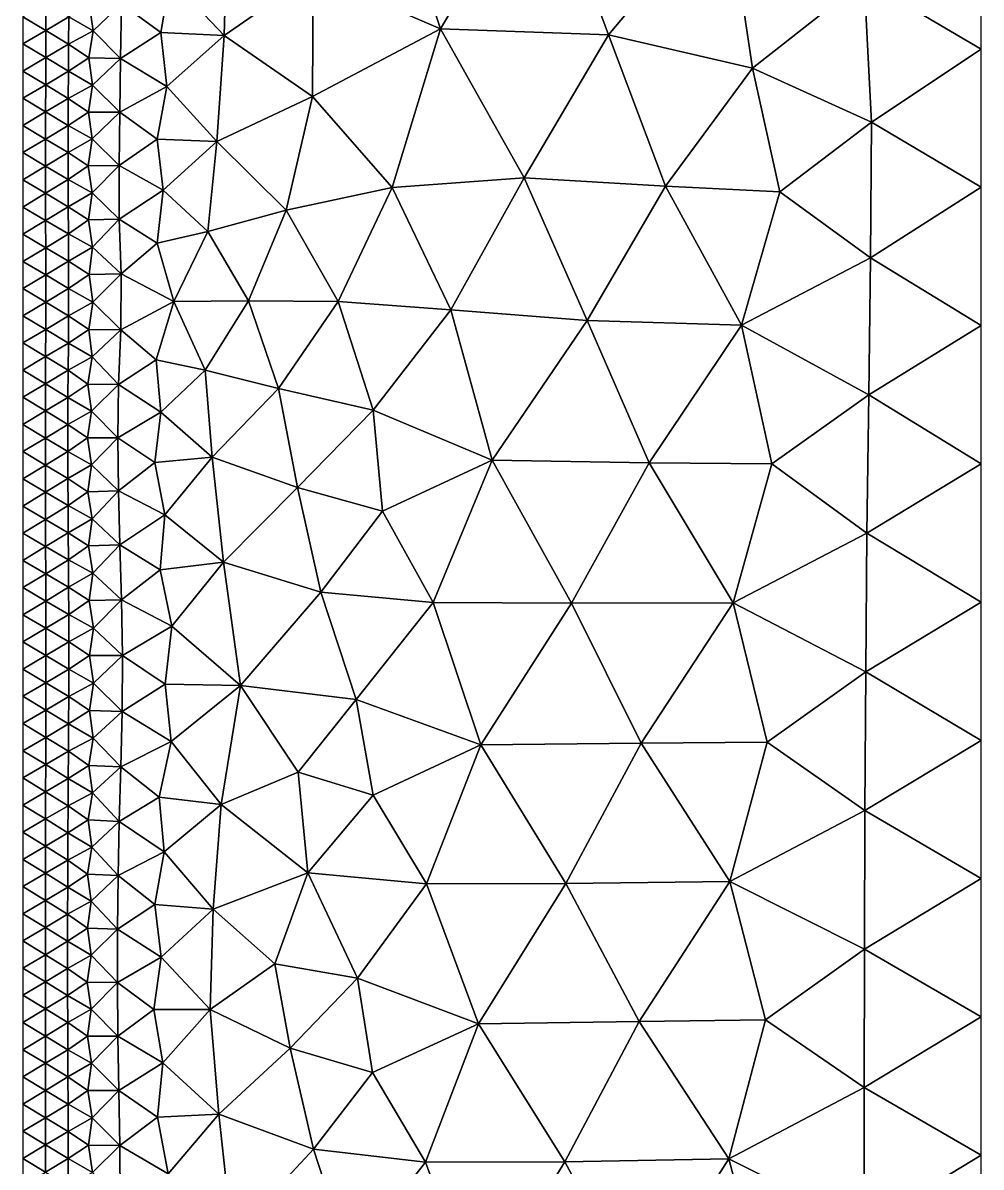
# Model space of a CAD drawing. Header units: metres. Extents: x 2 to 72, y -280 to 0.
# Drawn here: x 2 to 72.5, y -148.6 to -64.5 of the extents above; entities that cross this region are included whole.
import ezdxf

# ---------------------------------------------------------------- set-up
doc = ezdxf.new("R2010")
doc.units = ezdxf.units.M

msp = doc.modelspace()

# ---------------------------------------------------------------- linework, layer by layer
at = {"layer": 'layer', "color": 0}
for points in [[(40.2294, -52.1927), (28.9564, -53.5696), (32.731, -64.8887)], [(45.0814, -65.3394), (40.2294, -52.1927), (32.731, -64.8887)], [(45.0814, -65.3394), (53.7691, -54.9909), (40.2294, -52.1927)], [(32.731, -64.8887), (28.9564, -53.5696), (23.3595, -60.8386)], [(55.6725, -67.7712), (53.7691, -54.9909), (45.0814, -65.3394)], [(55.6725, -67.7712), (63.8857, -61.303), (53.7691, -54.9909)], [(72.5, -66.3772), (72.5, -56.2047), (63.8857, -61.303)], [(17.0137, -58.202), (12.8481, -61.1936), (16.8048, -65.3701)], [(23.3595, -60.8386), (17.0137, -58.202), (16.8048, -65.3701)], [(12.8481, -61.1936), (9.25778, -63.0596), (12.1454, -65.1663)], [(12.8481, -61.1936), (12.1454, -65.1663), (16.8048, -65.3701)], [(23.3157, -69.8574), (23.3595, -60.8386), (16.8048, -65.3701)], [(32.731, -64.8887), (23.3595, -60.8386), (23.3157, -69.8574)], [(64.4306, -71.7649), (63.8857, -61.303), (55.6725, -67.7712)], [(64.4306, -71.7649), (72.5, -66.3772), (63.8857, -61.303)], [(3.69078, -63.0047), (2, -64), (3.68673, -65.0069)], [(3.69078, -63.0047), (3.68673, -65.0069), (5.37042, -64.0145)], [(6.88644, -63.0223), (5.37042, -64.0145), (7.16396, -65.0337)], [(6.88644, -63.0223), (7.16396, -65.0337), (9.25778, -63.0596)], [(9.25778, -63.0596), (7.16396, -65.0337), (9.19031, -67.0665)], [(9.25778, -63.0596), (9.19031, -67.0665), (12.1454, -65.1663)], [(2, -64), (2, -66), (3.68673, -65.0069)], [(5.37042, -64.0145), (3.68673, -65.0069), (5.36086, -66.0165)], [(5.37042, -64.0145), (5.36086, -66.0165), (7.16396, -65.0337)], [(3.68673, -65.0069), (2, -66), (3.68221, -67.0066)], [(3.68673, -65.0069), (3.68221, -67.0066), (5.36086, -66.0165)], [(7.16396, -65.0337), (5.36086, -66.0165), (6.85314, -67.0292)], [(7.16396, -65.0337), (6.85314, -67.0292), (9.19031, -67.0665)], [(12.1454, -65.1663), (9.19031, -67.0665), (12.5793, -69.1348)], [(12.1454, -65.1663), (12.5793, -69.1348), (16.8048, -65.3701)], [(16.8048, -65.3701), (12.5793, -69.1348), (16.2814, -73.1686)], [(16.8048, -65.3701), (16.2814, -73.1686), (23.3157, -69.8574)], [(29.1695, -76.5682), (32.731, -64.8887), (23.3157, -69.8574)], [(38.8717, -75.8568), (32.731, -64.8887), (29.1695, -76.5682)], [(38.8717, -75.8568), (45.0814, -65.3394), (32.731, -64.8887)], [(49.2684, -76.4637), (45.0814, -65.3394), (38.8717, -75.8568)], [(49.2684, -76.4637), (55.6725, -67.7712), (45.0814, -65.3394)], [(2, -66), (2, -68), (3.68221, -67.0066)], [(5.36086, -66.0165), (3.68221, -67.0066), (5.35082, -68.0137)], [(5.36086, -66.0165), (5.35082, -68.0137), (6.85314, -67.0292)], [(72.5, -76.5497), (72.5, -66.3772), (64.4306, -71.7649)], [(3.68221, -67.0066), (2, -68), (3.67797, -69.0045)], [(3.68221, -67.0066), (3.67797, -69.0045), (5.35082, -68.0137)], [(6.85314, -67.0292), (5.35082, -68.0137), (7.12628, -69.024)], [(6.85314, -67.0292), (7.12628, -69.024), (9.19031, -67.0665)], [(9.19031, -67.0665), (7.12628, -69.024), (9.12423, -71.0252)], [(9.19031, -67.0665), (9.12423, -71.0252), (12.5793, -69.1348)], [(2, -68), (2, -70), (3.67797, -69.0045)], [(5.35082, -68.0137), (3.67797, -69.0045), (5.34218, -70.0077)], [(5.35082, -68.0137), (5.34218, -70.0077), (7.12628, -69.024)], [(57.6989, -76.8732), (55.6725, -67.7712), (49.2684, -76.4637)], [(57.6989, -76.8732), (64.4306, -71.7649), (55.6725, -67.7712)], [(3.67797, -69.0045), (2, -70), (3.6744, -71.0012)], [(3.67797, -69.0045), (3.6744, -71.0012), (5.34218, -70.0077)], [(7.12628, -69.024), (5.34218, -70.0077), (6.82184, -71.0087)], [(7.12628, -69.024), (6.82184, -71.0087), (9.12423, -71.0252)], [(12.5793, -69.1348), (9.12423, -71.0252), (11.8864, -73.0083)], [(12.5793, -69.1348), (11.8864, -73.0083), (16.2814, -73.1686)], [(21.3755, -78.2236), (23.3157, -69.8574), (16.2814, -73.1686)], [(21.3755, -78.2236), (29.1695, -76.5682), (23.3157, -69.8574)], [(2, -70), (2, -72), (3.6744, -71.0012)], [(5.34218, -70.0077), (3.6744, -71.0012), (5.33468, -71.999)], [(5.34218, -70.0077), (5.33468, -71.999), (6.82184, -71.0087)], [(3.6744, -71.0012), (2, -72), (3.6719, -72.9972)], [(3.6744, -71.0012), (3.6719, -72.9972), (5.33468, -71.999)], [(6.82184, -71.0087), (5.33468, -71.999), (7.09584, -72.9907)], [(6.82184, -71.0087), (7.09584, -72.9907), (9.12423, -71.0252)], [(9.12423, -71.0252), (7.09584, -72.9907), (9.0741, -74.9438)], [(9.12423, -71.0252), (9.0741, -74.9438), (11.8864, -73.0083)], [(2, -72), (2, -74), (3.6719, -72.9972)], [(5.33468, -71.999), (3.6719, -72.9972), (5.33029, -73.9899)], [(5.33468, -71.999), (5.33029, -73.9899), (7.09584, -72.9907)], [(64.369, -81.7389), (64.4306, -71.7649), (57.6989, -76.8732)], [(64.369, -81.7389), (72.5, -76.5497), (64.4306, -71.7649)], [(3.6719, -72.9972), (2, -74), (3.67108, -74.9933)], [(3.6719, -72.9972), (3.67108, -74.9933), (5.33029, -73.9899)], [(7.09584, -72.9907), (5.33029, -73.9899), (6.80336, -74.9742)], [(7.09584, -72.9907), (6.80336, -74.9742), (9.0741, -74.9438)], [(11.8864, -73.0083), (9.0741, -74.9438), (12.3157, -76.7499)], [(11.8864, -73.0083), (12.3157, -76.7499), (16.2814, -73.1686)], [(16.2814, -73.1686), (12.3157, -76.7499), (15.6119, -79.7907)], [(16.2814, -73.1686), (15.6119, -79.7907), (21.3755, -78.2236)], [(2, -74), (2, -76), (3.67108, -74.9933)], [(5.33029, -73.9899), (3.67108, -74.9933), (5.32995, -75.9813)], [(5.33029, -73.9899), (5.32995, -75.9813), (6.80336, -74.9742)], [(3.67108, -74.9933), (2, -76), (3.67241, -76.9905)], [(3.67108, -74.9933), (3.67241, -76.9905), (5.32995, -75.9813)], [(6.80336, -74.9742), (5.32995, -75.9813), (7.0909, -76.9549)], [(6.80336, -74.9742), (7.0909, -76.9549), (9.0741, -74.9438)], [(9.0741, -74.9438), (7.0909, -76.9549), (9.09322, -78.884)], [(9.0741, -74.9438), (9.09322, -78.884), (12.3157, -76.7499)], [(2, -76), (2, -78), (3.67241, -76.9905)], [(5.32995, -75.9813), (3.67241, -76.9905), (5.335, -77.9765)], [(5.32995, -75.9813), (5.335, -77.9765), (7.0909, -76.9549)], [(25.1893, -84.9514), (29.1695, -76.5682), (21.3755, -78.2236)], [(33.4891, -85.5707), (29.1695, -76.5682), (25.1893, -84.9514)], [(33.4891, -85.5707), (38.8717, -75.8568), (29.1695, -76.5682)], [(43.5055, -86.3405), (38.8717, -75.8568), (33.4891, -85.5707)], [(43.5055, -86.3405), (49.2684, -76.4637), (38.8717, -75.8568)], [(54.88, -86.704), (49.2684, -76.4637), (43.5055, -86.3405)], [(54.88, -86.704), (57.6989, -76.8732), (49.2684, -76.4637)], [(72.5, -86.7222), (72.5, -76.5497), (64.369, -81.7389)], [(3.67241, -76.9905), (2, -78), (3.67602, -78.9898)], [(3.67241, -76.9905), (3.67602, -78.9898), (5.335, -77.9765)], [(7.0909, -76.9549), (5.335, -77.9765), (6.81856, -78.9535)], [(7.0909, -76.9549), (6.81856, -78.9535), (9.09322, -78.884)], [(12.3157, -76.7499), (9.09322, -78.884), (11.8854, -80.6689)], [(12.3157, -76.7499), (11.8854, -80.6689), (15.6119, -79.7907)], [(54.88, -86.704), (64.369, -81.7389), (57.6989, -76.8732)], [(2, -78), (2, -80), (3.67602, -78.9898)], [(5.335, -77.9765), (3.67602, -78.9898), (5.3456, -79.9769)], [(5.335, -77.9765), (5.3456, -79.9769), (6.81856, -78.9535)], [(18.5969, -84.9018), (21.3755, -78.2236), (15.6119, -79.7907)], [(25.1893, -84.9514), (21.3755, -78.2236), (18.5969, -84.9018)], [(3.67602, -78.9898), (2, -80), (3.68078, -80.9915)], [(3.67602, -78.9898), (3.68078, -80.9915), (5.3456, -79.9769)], [(6.81856, -78.9535), (5.3456, -79.9769), (7.13154, -80.9533)], [(6.81856, -78.9535), (7.13154, -80.9533), (9.09322, -78.884)], [(9.09322, -78.884), (7.13154, -80.9533), (9.22255, -82.927)], [(9.09322, -78.884), (9.22255, -82.927), (11.8854, -80.6689)], [(5.3456, -79.9769), (3.68078, -80.9915), (5.35699, -81.983)], [(5.3456, -79.9769), (5.35699, -81.983), (7.13154, -80.9533)], [(11.8854, -80.6689), (13.1122, -84.9423), (15.6119, -79.7907)], [(15.6119, -79.7907), (13.1122, -84.9423), (18.5969, -84.9018)], [(2, -80), (2, -82), (3.68078, -80.9915)], [(11.8854, -80.6689), (9.22255, -82.927), (13.1122, -84.9423)], [(3.68078, -80.9915), (2, -82), (3.68434, -82.9952)], [(3.68078, -80.9915), (3.68434, -82.9952), (5.35699, -81.983)], [(7.13154, -80.9533), (5.35699, -81.983), (6.86469, -82.9743)], [(7.13154, -80.9533), (6.86469, -82.9743), (9.22255, -82.927)], [(2, -82), (2, -84), (3.68434, -82.9952)], [(5.35699, -81.983), (3.68434, -82.9952), (5.36287, -83.9934)], [(5.35699, -81.983), (5.36287, -83.9934), (6.86469, -82.9743)], [(64.2378, -91.8282), (64.369, -81.7389), (54.88, -86.704)], [(64.2378, -91.8282), (72.5, -86.7222), (64.369, -81.7389)], [(3.68434, -82.9952), (2, -84), (3.68447, -84.9999)], [(3.68434, -82.9952), (3.68447, -84.9999), (5.36287, -83.9934)], [(6.86469, -82.9743), (5.36287, -83.9934), (7.15763, -84.9934)], [(6.86469, -82.9743), (7.15763, -84.9934), (9.22255, -82.927)], [(9.22255, -82.927), (7.15763, -84.9934), (9.19936, -87.0321)], [(9.22255, -82.927), (9.19936, -87.0321), (13.1122, -84.9423)], [(2, -84), (2, -86), (3.68447, -84.9999)], [(5.36287, -83.9934), (3.68447, -84.9999), (5.35895, -86.004)], [(5.36287, -83.9934), (5.35895, -86.004), (7.15763, -84.9934)], [(3.68447, -84.9999), (2, -86), (3.68047, -87.0038)], [(3.68447, -84.9999), (3.68047, -87.0038), (5.35895, -86.004)], [(7.15763, -84.9934), (5.35895, -86.004), (6.85239, -87.0156)], [(7.15763, -84.9934), (6.85239, -87.0156), (9.19936, -87.0321)], [(13.1122, -84.9423), (9.19936, -87.0321), (11.7947, -89.2325)], [(13.1122, -84.9423), (11.7947, -89.2325), (15.4037, -89.9962)], [(13.1122, -84.9423), (15.4037, -89.9962), (18.5969, -84.9018)], [(20.8112, -91.3471), (18.5969, -84.9018), (15.4037, -89.9962)], [(20.8112, -91.3471), (25.1893, -84.9514), (18.5969, -84.9018)], [(27.764, -92.9432), (25.1893, -84.9514), (20.8112, -91.3471)], [(27.764, -92.9432), (33.4891, -85.5707), (25.1893, -84.9514)], [(36.5307, -96.6378), (33.4891, -85.5707), (27.764, -92.9432)], [(36.5307, -96.6378), (43.5055, -86.3405), (33.4891, -85.5707)], [(2, -86), (2, -88), (3.68047, -87.0038)], [(5.35895, -86.004), (3.68047, -87.0038), (5.34555, -88.0118)], [(5.35895, -86.004), (5.34555, -88.0118), (6.85239, -87.0156)], [(48.0896, -96.8125), (43.5055, -86.3405), (36.5307, -96.6378)], [(48.0896, -96.8125), (54.88, -86.704), (43.5055, -86.3405)], [(57.0984, -96.9016), (54.88, -86.704), (48.0896, -96.8125)], [(57.0984, -96.9016), (64.2378, -91.8282), (54.88, -86.704)], [(3.68047, -87.0038), (2, -88), (3.67373, -89.0056)], [(3.68047, -87.0038), (3.67373, -89.0056), (5.34555, -88.0118)], [(6.85239, -87.0156), (5.34555, -88.0118), (7.10605, -89.0262)], [(6.85239, -87.0156), (7.10605, -89.0262), (9.19936, -87.0321)], [(9.19936, -87.0321), (7.10605, -89.0262), (9.0301, -91.0573)], [(9.19936, -87.0321), (9.0301, -91.0573), (11.7947, -89.2325)], [(72.5, -96.8947), (72.5, -86.7222), (64.2378, -91.8282)], [(2, -88), (2, -90), (3.67373, -89.0056)], [(5.34555, -88.0118), (3.67373, -89.0056), (5.32861, -90.0132)], [(5.34555, -88.0118), (5.32861, -90.0132), (7.10605, -89.0262)], [(3.67373, -89.0056), (2, -90), (3.66689, -91.0046)], [(3.67373, -89.0056), (3.66689, -91.0046), (5.32861, -90.0132)], [(7.10605, -89.0262), (5.32861, -90.0132), (6.78711, -91.0234)], [(7.10605, -89.0262), (6.78711, -91.0234), (9.0301, -91.0573)], [(11.7947, -89.2325), (9.0301, -91.0573), (12.151, -93.0834)], [(11.7947, -89.2325), (12.151, -93.0834), (15.4037, -89.9962)], [(2, -90), (2, -92), (3.66689, -91.0046)], [(5.32861, -90.0132), (3.66689, -91.0046), (5.31436, -92.0081)], [(5.32861, -90.0132), (5.31436, -92.0081), (6.78711, -91.0234)], [(15.4037, -89.9962), (12.151, -93.0834), (15.9159, -96.3954)], [(15.4037, -89.9962), (15.9159, -96.3954), (20.8112, -91.3471)], [(3.66689, -91.0046), (2, -92), (3.66236, -93.0011)], [(3.66689, -91.0046), (3.66236, -93.0011), (5.31436, -92.0081)], [(6.78711, -91.0234), (5.31436, -92.0081), (7.04988, -93.0087)], [(6.78711, -91.0234), (7.04988, -93.0087), (9.0301, -91.0573)], [(9.0301, -91.0573), (7.04988, -93.0087), (8.99083, -94.9734)], [(9.0301, -91.0573), (8.99083, -94.9734), (12.151, -93.0834)], [(22.2084, -98.6331), (20.8112, -91.3471), (15.9159, -96.3954)], [(22.2084, -98.6331), (27.764, -92.9432), (20.8112, -91.3471)], [(2, -92), (2, -94), (3.66236, -93.0011)], [(5.31436, -92.0081), (3.66236, -93.0011), (5.30793, -93.9983)], [(5.31436, -92.0081), (5.30793, -93.9983), (7.04988, -93.0087)], [(64.1016, -102.005), (64.2378, -91.8282), (57.0984, -96.9016)], [(64.1016, -102.005), (72.5, -96.8947), (64.2378, -91.8282)], [(3.66236, -93.0011), (2, -94), (3.66104, -94.9962)], [(3.66236, -93.0011), (3.66104, -94.9962), (5.30793, -93.9983)], [(7.04988, -93.0087), (5.30793, -93.9983), (6.76444, -94.9877)], [(7.04988, -93.0087), (6.76444, -94.9877), (8.99083, -94.9734)], [(12.151, -93.0834), (8.99083, -94.9734), (11.7134, -96.8062)], [(12.151, -93.0834), (11.7134, -96.8062), (15.9159, -96.3954)], [(28.4565, -100.388), (27.764, -92.9432), (22.2084, -98.6331)], [(36.5307, -96.6378), (27.764, -92.9432), (28.4565, -100.388)], [(2, -94), (2, -96), (3.66104, -94.9962)], [(5.30793, -93.9983), (3.66104, -94.9962), (5.30829, -95.9863)], [(5.30793, -93.9983), (5.30829, -95.9863), (6.76444, -94.9877)], [(3.66104, -94.9962), (2, -96), (3.66244, -96.9912)], [(3.66104, -94.9962), (3.66244, -96.9912), (5.30829, -95.9863)], [(6.76444, -94.9877), (5.30829, -95.9863), (7.05168, -96.9615)], [(6.76444, -94.9877), (7.05168, -96.9615), (8.99083, -94.9734)], [(8.99083, -94.9734), (7.05168, -96.9615), (9.04412, -98.8803)], [(8.99083, -94.9734), (9.04412, -98.8803), (11.7134, -96.8062)], [(2, -96), (2, -98), (3.66244, -96.9912)], [(5.30829, -95.9863), (3.66244, -96.9912), (5.31377, -97.976)], [(5.30829, -95.9863), (5.31377, -97.976), (7.05168, -96.9615)], [(11.7134, -96.8062), (9.04412, -98.8803), (12.4387, -100.637)], [(11.7134, -96.8062), (12.4387, -100.637), (15.9159, -96.3954)], [(15.9159, -96.3954), (12.4387, -100.637), (16.7536, -104.128)], [(15.9159, -96.3954), (16.7536, -104.128), (22.2084, -98.6331)], [(32.1934, -107.105), (36.5307, -96.6378), (28.4565, -100.388)], [(42.3611, -107.143), (36.5307, -96.6378), (32.1934, -107.105)], [(42.3611, -107.143), (48.0896, -96.8125), (36.5307, -96.6378)], [(54.2679, -107.13), (48.0896, -96.8125), (42.3611, -107.143)], [(54.2679, -107.13), (57.0984, -96.9016), (48.0896, -96.8125)], [(3.66244, -96.9912), (2, -98), (3.66584, -98.9875)], [(3.66244, -96.9912), (3.66584, -98.9875), (5.31377, -97.976)], [(7.05168, -96.9615), (5.31377, -97.976), (6.78498, -98.9487)], [(7.05168, -96.9615), (6.78498, -98.9487), (9.04412, -98.8803)], [(54.2679, -107.13), (64.1016, -102.005), (57.0984, -96.9016)], [(72.5, -107.067), (72.5, -96.8947), (64.1016, -102.005)], [(2, -98), (2, -100), (3.66584, -98.9875)], [(5.31377, -97.976), (3.66584, -98.9875), (5.32314, -99.9688)], [(5.31377, -97.976), (5.32314, -99.9688), (6.78498, -98.9487)], [(3.66584, -98.9875), (2, -100), (3.67044, -100.986)], [(3.66584, -98.9875), (3.67044, -100.986), (5.32314, -99.9688)], [(6.78498, -98.9487), (5.32314, -99.9688), (7.08851, -100.931)], [(6.78498, -98.9487), (7.08851, -100.931), (9.04412, -98.8803)], [(9.04412, -98.8803), (7.08851, -100.931), (9.13347, -102.855)], [(9.04412, -98.8803), (9.13347, -102.855), (12.4387, -100.637)], [(23.9096, -106.345), (22.2084, -98.6331), (16.7536, -104.128)], [(28.4565, -100.388), (22.2084, -98.6331), (23.9096, -106.345)], [(2, -100), (2, -102), (3.67044, -100.986)], [(5.32314, -99.9688), (3.67044, -100.986), (5.33394, -101.967)], [(5.32314, -99.9688), (5.33394, -101.967), (7.08851, -100.931)], [(3.67044, -100.986), (2, -102), (3.67577, -102.986)], [(3.67044, -100.986), (3.67577, -102.986), (5.33394, -101.967)], [(7.08851, -100.931), (5.33394, -101.967), (6.82461, -102.939)], [(7.08851, -100.931), (6.82461, -102.939), (9.13347, -102.855)], [(12.4387, -100.637), (9.13347, -102.855), (12.0899, -104.69)], [(12.4387, -100.637), (12.0899, -104.69), (16.7536, -104.128)], [(32.1934, -107.105), (28.4565, -100.388), (23.9096, -106.345)], [(2, -102), (2, -104), (3.67577, -102.986)], [(5.33394, -101.967), (3.67577, -102.986), (5.34689, -103.97)], [(5.33394, -101.967), (5.34689, -103.97), (6.82461, -102.939)], [(64.0126, -112.204), (64.1016, -102.005), (54.2679, -107.13)], [(64.0126, -112.204), (72.5, -107.067), (64.1016, -102.005)], [(3.67577, -102.986), (2, -104), (3.68133, -104.988)], [(3.67577, -102.986), (3.68133, -104.988), (5.34689, -103.97)], [(6.82461, -102.939), (5.34689, -103.97), (7.14035, -104.94)], [(6.82461, -102.939), (7.14035, -104.94), (9.13347, -102.855)], [(9.13347, -102.855), (7.14035, -104.94), (9.24514, -106.905)], [(9.13347, -102.855), (9.24514, -106.905), (12.0899, -104.69)], [(2, -104), (2, -106), (3.68133, -104.988)], [(5.34689, -103.97), (3.68133, -104.988), (5.35901, -105.976)], [(5.34689, -103.97), (5.35901, -105.976), (7.14035, -104.94)], [(12.0899, -104.69), (12.9603, -108.848), (16.7536, -104.128)], [(16.7536, -104.128), (12.9603, -108.848), (18.0027, -113.205)], [(16.7536, -104.128), (18.0027, -113.205), (23.9096, -106.345)], [(3.68133, -104.988), (2, -106), (3.68641, -106.992)], [(3.68133, -104.988), (3.68641, -106.992), (5.35901, -105.976)], [(7.14035, -104.94), (5.35901, -105.976), (6.87084, -106.963)], [(7.14035, -104.94), (6.87084, -106.963), (9.24514, -106.905)], [(12.0899, -104.69), (9.24514, -106.905), (12.9603, -108.848)], [(2, -106), (2, -108), (3.68641, -106.992)], [(5.35901, -105.976), (3.68641, -106.992), (5.37022, -107.987)], [(5.35901, -105.976), (5.37022, -107.987), (6.87084, -106.963)], [(6.87084, -106.963), (7.1871, -108.98), (9.24514, -106.905)], [(9.24514, -106.905), (7.1871, -108.98), (9.32013, -111.002)], [(9.24514, -106.905), (9.32013, -111.002), (12.9603, -108.848)], [(26.5304, -114.242), (23.9096, -106.345), (18.0027, -113.205)], [(26.5304, -114.242), (32.1934, -107.105), (23.9096, -106.345)], [(3.68641, -106.992), (2, -108), (3.69025, -108.998)], [(3.68641, -106.992), (3.69025, -108.998), (5.37022, -107.987)], [(6.87084, -106.963), (5.37022, -107.987), (7.1871, -108.98)], [(35.6897, -117.574), (32.1934, -107.105), (26.5304, -114.242)], [(35.6897, -117.574), (42.3611, -107.143), (32.1934, -107.105)], [(47.5003, -117.447), (42.3611, -107.143), (35.6897, -117.574)], [(47.5003, -117.447), (54.2679, -107.13), (42.3611, -107.143)], [(56.7495, -117.369), (54.2679, -107.13), (47.5003, -117.447)], [(56.7495, -117.369), (64.0126, -112.204), (54.2679, -107.13)], [(72.5, -117.24), (72.5, -107.067), (64.0126, -112.204)], [(2, -108), (2, -110), (3.69025, -108.998)], [(5.37022, -107.987), (3.69025, -108.998), (5.37718, -109.999)], [(5.37022, -107.987), (5.37718, -109.999), (7.1871, -108.98)], [(3.69025, -108.998), (2, -110), (3.6921, -111.004)], [(3.69025, -108.998), (3.6921, -111.004), (5.37718, -109.999)], [(7.1871, -108.98), (5.37718, -109.999), (6.89927, -111.008)], [(7.1871, -108.98), (6.89927, -111.008), (9.32013, -111.002)], [(12.9603, -108.848), (9.32013, -111.002), (12.4674, -113.106)], [(12.9603, -108.848), (12.4674, -113.106), (18.0027, -113.205)], [(2, -110), (2, -112), (3.6921, -111.004)], [(5.37718, -109.999), (3.6921, -111.004), (5.37955, -112.013)], [(5.37718, -109.999), (5.37955, -112.013), (6.89927, -111.008)], [(3.6921, -111.004), (2, -112), (3.6916, -113.009)], [(3.6921, -111.004), (3.6916, -113.009), (5.37955, -112.013)], [(6.89927, -111.008), (5.37955, -112.013), (7.19974, -113.035)], [(6.89927, -111.008), (7.19974, -113.035), (9.32013, -111.002)], [(9.32013, -111.002), (7.19974, -113.035), (9.30415, -115.111)], [(9.32013, -111.002), (9.30415, -115.111), (12.4674, -113.106)], [(2, -112), (2, -114), (3.6916, -113.009)], [(5.37955, -112.013), (3.6916, -113.009), (5.37618, -114.026)], [(5.37955, -112.013), (5.37618, -114.026), (7.19974, -113.035)], [(63.9513, -122.407), (64.0126, -112.204), (56.7495, -117.369)], [(63.9513, -122.407), (72.5, -117.24), (64.0126, -112.204)], [(3.6916, -113.009), (2, -114), (3.6887, -115.015)], [(3.6916, -113.009), (3.6887, -115.015), (5.37618, -114.026)], [(7.19974, -113.035), (5.37618, -114.026), (6.88911, -115.054)], [(7.19974, -113.035), (6.88911, -115.054), (9.30415, -115.111)], [(12.4674, -113.106), (9.30415, -115.111), (12.9101, -117.329)], [(12.4674, -113.106), (12.9101, -117.329), (18.0027, -113.205)], [(18.0027, -113.205), (12.9101, -117.329), (16.5999, -121.957)], [(18.0027, -113.205), (16.5999, -121.957), (22.2494, -119.586)], [(22.2494, -119.586), (26.5304, -114.242), (18.0027, -113.205)], [(2, -114), (2, -116), (3.6887, -115.015)], [(5.37618, -114.026), (3.6887, -115.015), (5.36749, -116.037)], [(5.37618, -114.026), (5.36749, -116.037), (6.88911, -115.054)], [(27.7728, -121.274), (26.5304, -114.242), (22.2494, -119.586)], [(27.7728, -121.274), (35.6897, -117.574), (26.5304, -114.242)], [(3.6887, -115.015), (2, -116), (3.68393, -117.019)], [(3.6887, -115.015), (3.68393, -117.019), (5.36749, -116.037)], [(6.88911, -115.054), (5.36749, -116.037), (7.16763, -117.081)], [(6.88911, -115.054), (7.16763, -117.081), (9.30415, -115.111)], [(9.30415, -115.111), (7.16763, -117.081), (9.20531, -119.184)], [(9.30415, -115.111), (9.20531, -119.184), (12.9101, -117.329)], [(2, -116), (2, -118), (3.68393, -117.019)], [(5.36749, -116.037), (3.68393, -117.019), (5.35559, -118.045)], [(5.36749, -116.037), (5.35559, -118.045), (7.16763, -117.081)], [(3.68393, -117.019), (2, -118), (3.67802, -119.022)], [(3.68393, -117.019), (3.67802, -119.022), (5.35559, -118.045)], [(7.16763, -117.081), (5.35559, -118.045), (6.84568, -119.085)], [(7.16763, -117.081), (6.84568, -119.085), (9.20531, -119.184)], [(12.9101, -117.329), (9.20531, -119.184), (12.0152, -121.42)], [(12.9101, -117.329), (12.0152, -121.42), (16.5999, -121.957)], [(31.7007, -127.786), (35.6897, -117.574), (27.7728, -121.274)], [(41.9536, -127.767), (35.6897, -117.574), (31.7007, -127.786)], [(41.9536, -127.767), (47.5003, -117.447), (35.6897, -117.574)], [(54.011, -127.619), (47.5003, -117.447), (41.9536, -127.767)], [(54.011, -127.619), (56.7495, -117.369), (47.5003, -117.447)], [(54.011, -127.619), (63.9513, -122.407), (56.7495, -117.369)], [(72.5, -127.412), (72.5, -117.24), (63.9513, -122.407)], [(2, -118), (2, -120), (3.67802, -119.022)], [(5.35559, -118.045), (3.67802, -119.022), (5.3413, -120.051)], [(5.35559, -118.045), (5.3413, -120.051), (6.84568, -119.085)], [(3.67802, -119.022), (2, -120), (3.67188, -121.023)], [(3.67802, -119.022), (3.67188, -121.023), (5.3413, -120.051)], [(6.84568, -119.085), (5.3413, -120.051), (7.11128, -121.105)], [(6.84568, -119.085), (7.11128, -121.105), (9.20531, -119.184)], [(9.20531, -119.184), (7.11128, -121.105), (9.09006, -123.209)], [(9.20531, -119.184), (9.09006, -123.209), (12.0152, -121.42)], [(2, -120), (2, -122), (3.67188, -121.023)], [(5.3413, -120.051), (3.67188, -121.023), (5.32816, -122.053)], [(5.3413, -120.051), (5.32816, -122.053), (7.11128, -121.105)], [(22.2494, -119.586), (16.5999, -121.957), (22.9754, -126.993)], [(22.9754, -126.993), (27.7728, -121.274), (22.2494, -119.586)], [(3.67188, -121.023), (2, -122), (3.66625, -123.023)], [(3.67188, -121.023), (3.66625, -123.023), (5.32816, -122.053)], [(7.11128, -121.105), (5.32816, -122.053), (6.79634, -123.094)], [(7.11128, -121.105), (6.79634, -123.094), (9.09006, -123.209)], [(2, -122), (2, -124), (3.66625, -123.023)], [(5.32816, -122.053), (3.66625, -123.023), (5.31591, -124.052)], [(5.32816, -122.053), (5.31591, -124.052), (6.79634, -123.094)], [(12.0152, -121.42), (9.09006, -123.209), (12.3923, -125.451)], [(12.0152, -121.42), (12.3923, -125.451), (16.5999, -121.957)], [(16.5999, -121.957), (12.3923, -125.451), (15.9924, -129.665)], [(16.5999, -121.957), (15.9924, -129.665), (22.9754, -126.993)], [(31.7007, -127.786), (27.7728, -121.274), (22.9754, -126.993)], [(63.9204, -132.6), (63.9513, -122.407), (54.011, -127.619)], [(63.9204, -132.6), (72.5, -127.412), (63.9513, -122.407)], [(3.66625, -123.023), (2, -124), (3.66156, -125.022)], [(3.66625, -123.023), (3.66156, -125.022), (5.31591, -124.052)], [(6.79634, -123.094), (5.31591, -124.052), (7.06156, -125.103)], [(6.79634, -123.094), (7.06156, -125.103), (9.09006, -123.209)], [(9.09006, -123.209), (7.06156, -125.103), (9.01161, -127.185)], [(9.09006, -123.209), (9.01161, -127.185), (12.3923, -125.451)], [(2, -124), (2, -126), (3.66156, -125.022)], [(5.31591, -124.052), (3.66156, -125.022), (5.30687, -126.048)], [(5.31591, -124.052), (5.30687, -126.048), (7.06156, -125.103)], [(3.66156, -125.022), (2, -126), (3.65794, -127.02)], [(3.66156, -125.022), (3.65794, -127.02), (5.30687, -126.048)], [(7.06156, -125.103), (5.30687, -126.048), (6.76211, -127.082)], [(7.06156, -125.103), (6.76211, -127.082), (9.01161, -127.185)], [(2, -126), (2, -128), (3.65794, -127.02)], [(5.30687, -126.048), (3.65794, -127.02), (5.29935, -128.042)], [(5.30687, -126.048), (5.29935, -128.042), (6.76211, -127.082)], [(12.3923, -125.451), (9.01161, -127.185), (11.6997, -129.318)], [(12.3923, -125.451), (11.6997, -129.318), (15.9924, -129.665)], [(3.65794, -127.02), (2, -128), (3.6553, -129.017)], [(3.65794, -127.02), (3.6553, -129.017), (5.29935, -128.042)], [(6.76211, -127.082), (5.29935, -128.042), (7.03004, -129.081)], [(6.76211, -127.082), (7.03004, -129.081), (9.01161, -127.185)], [(22.9754, -126.993), (15.9924, -129.665), (20.5264, -133.688)], [(26.6182, -134.727), (22.9754, -126.993), (20.5264, -133.688)], [(26.6182, -134.727), (31.7007, -127.786), (22.9754, -126.993)], [(9.01161, -127.185), (7.03004, -129.081), (8.9633, -131.127)], [(9.01161, -127.185), (8.9633, -131.127), (11.6997, -129.318)], [(35.5252, -138.088), (31.7007, -127.786), (26.6182, -134.727)], [(35.5252, -138.088), (41.9536, -127.767), (31.7007, -127.786)], [(47.3316, -137.933), (41.9536, -127.767), (35.5252, -138.088)], [(47.3316, -137.933), (54.011, -127.619), (41.9536, -127.767)], [(56.6355, -137.796), (54.011, -127.619), (47.3316, -137.933)], [(56.6355, -137.796), (63.9204, -132.6), (54.011, -127.619)], [(72.5, -137.585), (72.5, -127.412), (63.9204, -132.6)], [(2, -128), (2, -130), (3.6553, -129.017)], [(5.29935, -128.042), (3.6553, -129.017), (5.29455, -130.035)], [(5.29935, -128.042), (5.29455, -130.035), (7.03004, -129.081)], [(3.6553, -129.017), (2, -130), (3.65369, -131.013)], [(3.6553, -129.017), (3.65369, -131.013), (5.29455, -130.035)], [(7.03004, -129.081), (5.29455, -130.035), (6.74294, -131.056)], [(7.03004, -129.081), (6.74294, -131.056), (8.9633, -131.127)], [(11.6997, -129.318), (8.9633, -131.127), (12.1739, -133.205)], [(11.6997, -129.318), (12.1739, -133.205), (15.9924, -129.665)], [(2, -130), (2, -132), (3.65369, -131.013)], [(5.29455, -130.035), (3.65369, -131.013), (5.2916, -132.026)], [(5.29455, -130.035), (5.2916, -132.026), (6.74294, -131.056)], [(15.9924, -129.665), (12.1739, -133.205), (15.7902, -137.033)], [(15.9924, -129.665), (15.7902, -137.033), (20.5264, -133.688)], [(3.65369, -131.013), (2, -132), (3.65312, -133.01)], [(3.65369, -131.013), (3.65312, -133.01), (5.2916, -132.026)], [(6.74294, -131.056), (5.2916, -132.026), (7.01647, -133.049)], [(6.74294, -131.056), (7.01647, -133.049), (8.9633, -131.127)], [(8.9633, -131.127), (7.01647, -133.049), (8.95288, -135.064)], [(8.9633, -131.127), (8.95288, -135.064), (12.1739, -133.205)], [(2, -132), (2, -134), (3.65312, -133.01)], [(5.2916, -132.026), (3.65312, -133.01), (5.29131, -134.019)], [(5.2916, -132.026), (5.29131, -134.019), (7.01647, -133.049)], [(3.65312, -133.01), (2, -134), (3.65367, -135.007)], [(3.65312, -133.01), (3.65367, -135.007), (5.29131, -134.019)], [(63.9041, -142.79), (63.9204, -132.6), (56.6355, -137.796)], [(63.9041, -142.79), (72.5, -137.585), (63.9204, -132.6)], [(7.01647, -133.049), (5.29131, -134.019), (6.74048, -135.027)], [(7.01647, -133.049), (6.74048, -135.027), (8.95288, -135.064)], [(12.1739, -133.205), (8.95288, -135.064), (11.6389, -137.053)], [(12.1739, -133.205), (11.6389, -137.053), (15.7902, -137.033)], [(20.5264, -133.688), (15.7902, -137.033), (21.6607, -139.893)], [(21.6607, -139.893), (26.6182, -134.727), (20.5264, -133.688)], [(2, -134), (2, -136), (3.65367, -135.007)], [(5.29131, -134.019), (3.65367, -135.007), (5.29348, -136.011)], [(5.29131, -134.019), (5.29348, -136.011), (6.74048, -135.027)], [(3.65367, -135.007), (2, -136), (3.6553, -137.004)], [(3.65367, -135.007), (3.6553, -137.004), (5.29348, -136.011)], [(6.74048, -135.027), (5.29348, -136.011), (7.02345, -137.019)], [(6.74048, -135.027), (7.02345, -137.019), (8.95288, -135.064)], [(8.95288, -135.064), (7.02345, -137.019), (8.98431, -139.013)], [(8.95288, -135.064), (8.98431, -139.013), (11.6389, -137.053)], [(27.7139, -141.688), (26.6182, -134.727), (21.6607, -139.893)], [(27.7139, -141.688), (35.5252, -138.088), (26.6182, -134.727)], [(2, -136), (2, -138), (3.6553, -137.004)], [(5.29348, -136.011), (3.6553, -137.004), (5.29797, -138.006)], [(5.29348, -136.011), (5.29797, -138.006), (7.02345, -137.019)], [(3.6553, -137.004), (2, -138), (3.65796, -139.002)], [(3.6553, -137.004), (3.65796, -139.002), (5.29797, -138.006)], [(7.02345, -137.019), (5.29797, -138.006), (6.75596, -139.006)], [(7.02345, -137.019), (6.75596, -139.006), (8.98431, -139.013)], [(11.6389, -137.053), (8.98431, -139.013), (12.2968, -140.967)], [(11.6389, -137.053), (12.2968, -140.967), (15.7902, -137.033)], [(15.7902, -137.033), (12.2968, -140.967), (16.4141, -144.734)], [(15.7902, -137.033), (16.4141, -144.734), (21.6607, -139.893)], [(2, -138), (2, -140), (3.65796, -139.002)], [(5.29797, -138.006), (3.65796, -139.002), (5.3049, -140.002)], [(5.29797, -138.006), (5.3049, -140.002), (6.75596, -139.006)], [(41.8677, -148.243), (47.3316, -137.933), (35.5252, -138.088)], [(53.9468, -148.039), (47.3316, -137.933), (41.8677, -148.243)], [(53.9468, -148.039), (56.6355, -137.796), (47.3316, -137.933)], [(53.9468, -148.039), (63.9041, -142.79), (56.6355, -137.796)], [(72.5, -147.757), (72.5, -137.585), (63.9041, -142.79)], [(31.6157, -148.273), (35.5252, -138.088), (27.7139, -141.688)], [(41.8677, -148.243), (35.5252, -138.088), (31.6157, -148.273)], [(3.65796, -139.002), (2, -140), (3.66142, -141.001)], [(3.65796, -139.002), (3.66142, -141.001), (5.3049, -140.002)], [(6.75596, -139.006), (5.3049, -140.002), (7.04973, -141.003)], [(6.75596, -139.006), (7.04973, -141.003), (8.98431, -139.013)], [(8.98431, -139.013), (7.04973, -141.003), (9.04908, -143)], [(8.98431, -139.013), (9.04908, -143), (12.2968, -140.967)], [(2, -140), (2, -142), (3.66142, -141.001)], [(5.3049, -140.002), (3.66142, -141.001), (5.31306, -142.002)], [(5.3049, -140.002), (5.31306, -142.002), (7.04973, -141.003)], [(21.6607, -139.893), (16.4141, -144.734), (23.3803, -147.325)], [(23.3803, -147.325), (27.7139, -141.688), (21.6607, -139.893)], [(3.66142, -141.001), (2, -142), (3.66542, -143.002)], [(3.66142, -141.001), (3.66542, -143.002), (5.31306, -142.002)], [(7.04973, -141.003), (5.31306, -142.002), (6.78553, -143.003)], [(7.04973, -141.003), (6.78553, -143.003), (9.04908, -143)], [(12.2968, -140.967), (9.04908, -143), (11.9072, -144.976)], [(12.2968, -140.967), (11.9072, -144.976), (16.4141, -144.734)], [(2, -142), (2, -144), (3.66542, -143.002)], [(5.31306, -142.002), (3.66542, -143.002), (5.32268, -144.004)], [(5.31306, -142.002), (5.32268, -144.004), (6.78553, -143.003)], [(31.6157, -148.273), (27.7139, -141.688), (23.3803, -147.325)], [(3.66542, -143.002), (2, -144), (3.66943, -145.003)], [(3.66542, -143.002), (3.66943, -145.003), (5.32268, -144.004)], [(6.78553, -143.003), (5.32268, -144.004), (7.0879, -145.011)], [(6.78553, -143.003), (7.0879, -145.011), (9.04908, -143)], [(9.04908, -143), (7.0879, -145.011), (9.12962, -147.039)], [(9.04908, -143), (9.12962, -147.039), (11.9072, -144.976)], [(63.8983, -152.974), (63.9041, -142.79), (53.9468, -148.039)], [(63.8983, -152.974), (72.5, -147.757), (63.9041, -142.79)], [(2, -144), (2, -146), (3.66943, -145.003)], [(5.32268, -144.004), (3.66943, -145.003), (5.33129, -146.009)], [(5.32268, -144.004), (5.33129, -146.009), (7.0879, -145.011)], [(11.9072, -144.976), (12.6828, -149.146), (16.4141, -144.734)], [(16.4141, -144.734), (12.6828, -149.146), (17.3863, -153.77)], [(16.4141, -144.734), (17.3863, -153.77), (23.3803, -147.325)], [(3.66943, -145.003), (2, -146), (3.67273, -147.006)], [(3.66943, -145.003), (3.67273, -147.006), (5.33129, -146.009)], [(7.0879, -145.011), (5.33129, -146.009), (6.81865, -147.02)], [(7.0879, -145.011), (6.81865, -147.02), (9.12962, -147.039)], [(11.9072, -144.976), (9.12962, -147.039), (12.6828, -149.146)], [(2, -146), (2, -148), (3.67273, -147.006)], [(5.33129, -146.009), (3.67273, -147.006), (5.33813, -148.016)], [(5.33129, -146.009), (5.33813, -148.016), (6.81865, -147.02)], [(3.67273, -147.006), (2, -148), (3.67454, -149.009)], [(3.67273, -147.006), (3.67454, -149.009), (5.33813, -148.016)], [(6.81865, -147.02), (5.33813, -148.016), (7.11711, -149.038)], [(6.81865, -147.02), (7.11711, -149.038), (9.12962, -147.039)], [(9.12962, -147.039), (7.11711, -149.038), (9.1669, -151.099)], [(9.12962, -147.039), (9.1669, -151.099), (12.6828, -149.146)], [(26.0222, -155.428), (23.3803, -147.325), (17.3863, -153.77)], [(26.0222, -155.428), (31.6157, -148.273), (23.3803, -147.325)], [(2, -148), (2, -150), (3.67454, -149.009)], [(5.33813, -148.016), (3.67454, -149.009), (5.34046, -150.022)], [(5.33813, -148.016), (5.34046, -150.022), (7.11711, -149.038)], [(47.307, -158.374), (53.9468, -148.039), (41.8677, -148.243)], [(56.6161, -158.188), (53.9468, -148.039), (47.307, -158.374)], [(56.6161, -158.188), (63.8983, -152.974), (53.9468, -148.039)], [(72.5, -157.93), (72.5, -147.757), (63.8983, -152.974)], [(35.4587, -158.666), (31.6157, -148.273), (26.0222, -155.428)], [(35.4587, -158.666), (41.8677, -148.243), (31.6157, -148.273)], [(47.307, -158.374), (41.8677, -148.243), (35.4587, -158.666)]]:
    msp.add_3dface(points, dxfattribs=at)

doc.saveas('drawing.dxf')
